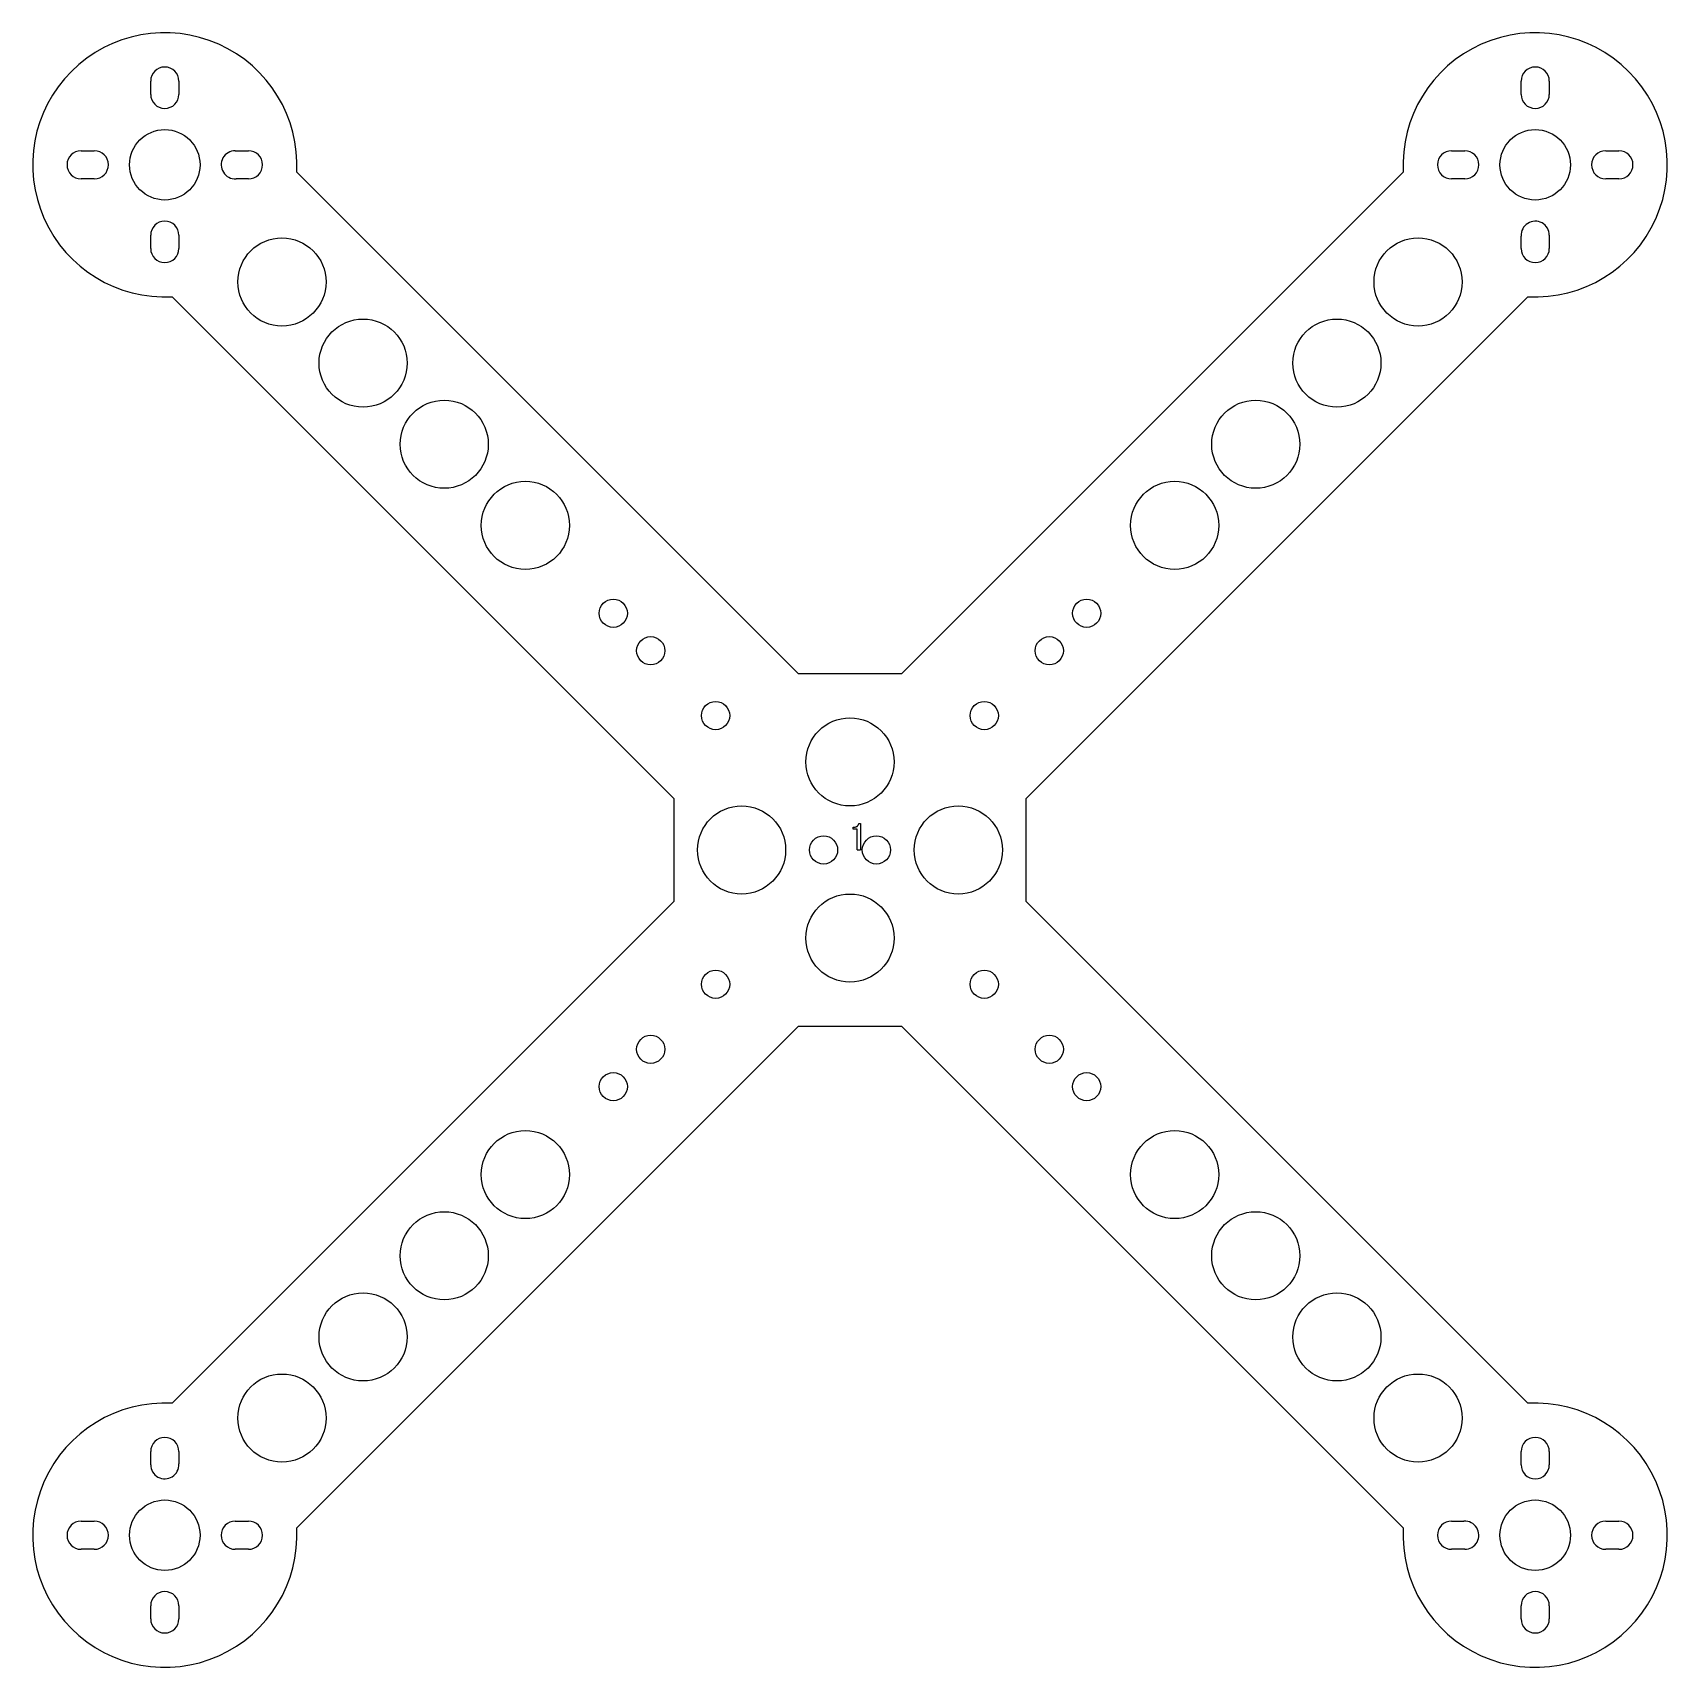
# Model space of a CAD drawing. Extents: x 197 to 382, y 218 to 404.
import ezdxf

# ---------------------------------------------------------------- set-up
doc = ezdxf.new("R2010")
doc.units = 0
doc.header["$MEASUREMENT"] = 0
doc.layers.add('LAYER0000', color=140, linetype='CONTINUOUS')

msp = doc.modelspace()

# ---------------------------------------------------------------- linework, layer by layer
at = {"layer": 'LAYER0000', "color": 140, "linetype": 'Continuous'}
for p, q in [((210.33, 396.72), (210.33, 398.22)), ((213.53, 398.22), (213.53, 396.72)), ((365.9, 396.72), (365.9, 398.22)), ((369.1, 398.22), (369.1, 396.72)), ((202.43, 390.32), (203.93, 390.32)), ((219.93, 390.32), (221.43, 390.32)), ((358, 390.32), (359.5, 390.32)), ((375.5, 390.32), (377, 390.32)), ((283.86, 330.94), (226.91, 387.88)), ((352.52, 387.88), (295.57, 330.94)), ((203.93, 387.12), (202.43, 387.12)), ((221.43, 387.12), (220.02, 387.12)), ((359.5, 387.12), (358, 387.12)), ((377, 387.12), (375.5, 387.12)), ((210.33, 379.22), (210.33, 380.72)), ((213.53, 380.72), (213.53, 379.22)), ((365.9, 379.22), (365.9, 380.63)), ((369.1, 380.72), (369.1, 379.22)), ((212.77, 373.74), (269.71, 316.79)), ((309.71, 316.79), (366.66, 373.74)), ((295.57, 330.94), (283.86, 330.94)), ((269.71, 316.79), (269.71, 305.08)), ((309.71, 305.08), (309.71, 316.79)), ((269.71, 305.08), (212.77, 248.13)), ((366.66, 248.13), (309.71, 305.08)), ((226.91, 233.99), (283.86, 290.94)), ((283.86, 290.94), (295.57, 290.94)), ((295.57, 290.94), (352.52, 233.99)), ((210.33, 241.15), (210.33, 242.65)), ((213.53, 242.65), (213.53, 241.24)), ((365.9, 241.15), (365.9, 242.65)), ((369.1, 242.65), (369.1, 241.15)), ((202.43, 234.75), (203.93, 234.75)), ((219.93, 234.75), (221.43, 234.75)), ((358, 234.75), (359.41, 234.75)), ((375.5, 234.75), (377, 234.75)), ((203.93, 231.55), (202.43, 231.55)), ((221.43, 231.55), (219.93, 231.55)), ((359.5, 231.55), (358, 231.55)), ((377, 231.55), (375.5, 231.55)), ((210.33, 223.65), (210.33, 225.15)), ((213.53, 225.15), (213.53, 223.65)), ((365.9, 223.65), (365.9, 225.15)), ((369.1, 225.15), (369.1, 223.65))]:
    msp.add_line(p, q, dxfattribs=at)
at = {"layer": 'LAYER0000', "color": 7, "linetype": 'Continuous'}
for p, q in [((290.71, 313.94), (290.9, 313.94)), ((290.9, 313.94), (290.9, 310.94)), ((290.08, 313.32), (290.08, 313.51)), ((290.54, 313.32), (290.08, 313.32)), ((290.54, 312.14), (290.54, 313.32)), ((290.54, 310.94), (290.54, 312.14)), ((290.54, 310.94), (290.9, 310.94))]:
    msp.add_line(p, q, dxfattribs=at)
at = {"layer": 'LAYER0000'}
msp.add_lwpolyline([(290.08, 313.51), (290.15, 313.51), (290.21, 313.51), (290.27, 313.52), (290.32, 313.53), (290.37, 313.55), (290.42, 313.57), (290.47, 313.59), (290.51, 313.61), (290.55, 313.64), (290.58, 313.67), (290.61, 313.71), (290.64, 313.75), (290.66, 313.79), (290.68, 313.84), (290.7, 313.89), (290.71, 313.94)], dxfattribs=at)
at = {"layer": 'LAYER0000', "color": 140, "linetype": 'Continuous'}
for centre, radius in [((211.93, 388.72), 4), ((367.5, 388.72), 4), ((225.23, 375.42), 5), ((354.2, 375.42), 5), ((234.44, 366.21), 5), ((344.99, 366.21), 5), ((243.65, 357), 5), ((335.78, 357), 5), ((252.86, 347.79), 5), ((326.57, 347.79), 5), ((262.84, 337.81), 1.6), ((316.58, 337.81), 1.6), ((267.09, 333.56), 1.6), ((312.34, 333.56), 1.6), ((274.46, 326.19), 1.6), ((304.96, 326.19), 1.6), ((289.71, 320.94), 5), ((277.41, 310.94), 5), ((302.01, 310.94), 5), ((286.71, 310.94), 1.6), ((292.71, 310.94), 1.6), ((289.71, 300.94), 5), ((274.46, 295.69), 1.6), ((304.96, 295.69), 1.6), ((267.09, 288.31), 1.6), ((312.34, 288.31), 1.6), ((262.84, 284.07), 1.6), ((316.58, 284.07), 1.6), ((252.86, 274.09), 5), ((326.57, 274.09), 5), ((243.65, 264.87), 5), ((335.78, 264.87), 5), ((234.44, 255.66), 5), ((344.99, 255.66), 5), ((225.23, 246.45), 5), ((354.2, 246.45), 5), ((211.93, 233.15), 4), ((367.5, 233.15), 4)]:
    msp.add_circle(centre, radius, dxfattribs=at)
for centre, radius, start, end in [((211.93, 388.72), 15, 356.8103, 273.1897), ((367.5, 388.72), 15, 266.8103, 183.1897), ((211.93, 398.22), 1.6, 0, 180), ((367.5, 398.22), 1.6, 0, 180), ((211.93, 396.72), 1.6, 180, 0), ((367.5, 396.72), 1.6, 180, 0), ((202.43, 388.72), 1.6, 90, 270), ((203.93, 388.72), 1.6, 270, 90), ((219.93, 388.72), 1.6, 90, 273.1897), ((221.43, 388.72), 1.6, 270, 90), ((358, 388.72), 1.6, 90, 270), ((359.5, 388.72), 1.6, 270, 90), ((375.5, 388.72), 1.6, 90, 270), ((377, 388.72), 1.6, 270, 90), ((211.93, 380.72), 1.6, 0, 180), ((367.5, 380.72), 1.6, 0, 183.1897), ((211.93, 379.22), 1.6, 180, 0), ((367.5, 379.22), 1.6, 180, 0), ((211.93, 233.15), 15, 86.8103, 3.1897), ((367.5, 233.15), 15, 176.8103, 93.1897), ((211.93, 242.65), 1.6, 0, 180), ((367.5, 242.65), 1.6, 0, 180), ((211.93, 241.15), 1.6, 180, 3.1897), ((367.5, 241.15), 1.6, 180, 0), ((202.43, 233.15), 1.6, 90, 270), ((203.93, 233.15), 1.6, 270, 90), ((219.93, 233.15), 1.6, 90, 270), ((221.43, 233.15), 1.6, 270, 90), ((358, 233.15), 1.6, 90, 270), ((359.5, 233.15), 1.6, 270, 93.1897), ((375.5, 233.15), 1.6, 90, 270), ((377, 233.15), 1.6, 270, 90), ((211.93, 225.15), 1.6, 0, 180), ((367.5, 225.15), 1.6, 0, 180), ((211.93, 223.65), 1.6, 180, 0), ((367.5, 223.65), 1.6, 180, 0)]:
    msp.add_arc(centre, radius, start, end, dxfattribs=at)

doc.saveas('drawing.dxf')
